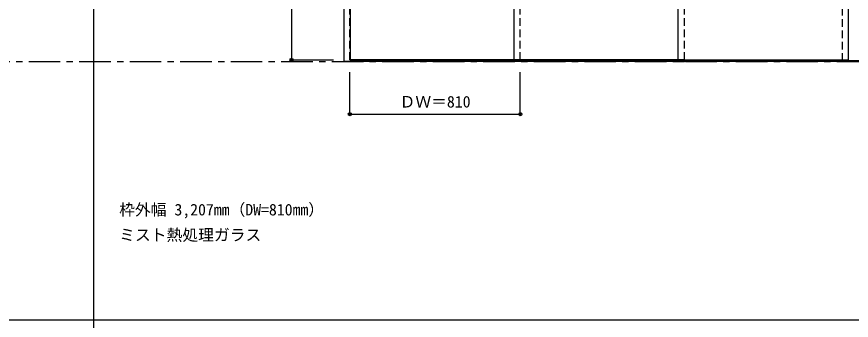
# Model space of a CAD drawing. Units: millimetres, scale not verified. Extents: x -6000 to 5700, y -4307 to 4260.
# Drawn here: x -267 to 3698, y 189 to 1631 of the extents above; entities that cross this region are included whole.
import ezdxf
from ezdxf.enums import TextEntityAlignment as Align

# ---------------------------------------------------------------- set-up
doc = ezdxf.new("R2010")
doc.units = ezdxf.units.MM
doc.header["$LTSCALE"] = 30
doc.header["$PDMODE"] = 32
doc.header["$PDSIZE"] = 15
doc.linetypes.add('CHAIN1', pattern=[8, 5, -1, 1, -1])
doc.linetypes.add('DASHED1', pattern=[1.8, 1.2, -0.6])
for name, color, linetype in [('0-1_通り芯', 7, 'CHAIN1'), ('0-2_扉', 7, 'Continuous'), ('0-4_枠', 3, 'Continuous'), ('0-A_文字', 7, 'Continuous'), ('0-B_寸法', 4, 'Continuous'), ('F-1_枠', 6, 'Continuous')]:
    doc.layers.add(name, color=color, linetype=linetype)
doc.styles.add('ＭＳ ゴシック', font='')
doc.styles.get('ＭＳ ゴシック').set_extended_font_data('MS Gothic')

msp = doc.modelspace()

# ---------------------------------------------------------------- linework, layer by layer
at = {"layer": '0-1_通り芯'}
msp.add_line((-5490, 1418), (5690, 1418), dxfattribs=at)
at = {"layer": '0-2_扉', "color": 4, "linetype": 'DASHED1'}
for p, q in [((3655.85, 1421), (3655.85, 3423)), ((3685.85, 1421), (3685.85, 3423)), ((1315.85, 1426), (1315.85, 3409)), ((2125.85, 1426), (2125.85, 3409)), ((2905.85, 1426), (2905.85, 3409)), ((1318.85, 1426), (1315.85, 1426))]:
    msp.add_line(p, q, dxfattribs=at)
at = {"layer": '0-2_扉', "color": 3}
for p, q in [((2095.85, 1426), (2095.85, 3409)), ((2875.85, 1426), (2875.85, 3409)), ((3685.85, 1426), (3685.85, 3409)), ((2125.85, 1426), (1318.85, 1426)), ((2905.85, 1426), (2095.85, 1426)), ((2875.85, 1426), (3685.85, 1426))]:
    msp.add_line(p, q, dxfattribs=at)
at = {"layer": '0-4_枠'}
for p, q in [((1318.85, 1418), (1318.85, 3453)), ((4465.85, 1421), (1318.85, 1421)), ((4465.85, 1418), (1318.85, 1418)), ((2875.85, 1418), (2905.85, 1418))]:
    msp.add_line(p, q, dxfattribs=at)
msp.add_lwpolyline([(1318.85, 1418), (1288.85, 1418), (1288.85, 3453)], dxfattribs=at)
at = {"layer": '0-B_寸法'}
for p, q in [((1038.85, 3409), (1038.85, 1426)), ((1038.85, 1426), (1238.85, 1426)), ((1315.85, 1168), (1315.85, 1368)), ((2125.85, 1168), (2125.85, 1368)), ((1315.85, 1168), (2125.85, 1168))]:
    msp.add_line(p, q, dxfattribs=at)
at = {"layer": '0-B_寸法', "color": 7}
for p in [(1038.85, 1426), (1315.85, 1168), (2125.85, 1168)]:
    msp.add_point(p, dxfattribs=at)
at = {"layer": 'F-1_枠'}
for p, q in [((100, -3790), (100, 4175)), ((-6000, 190.5), (5700, 190.5))]:
    msp.add_line(p, q, dxfattribs=at)

# ---------------------------------------------------------------- texts
at = {"layer": '0-A_文字', "style": 'ＭＳ ゴシック'}
for s, p in [('枠外幅 3,207mm（DW=810mm）', (220, 670.5)), ('ミスト熱処理ガラス', (220, 550.5))]:
    msp.add_text(s, height=54.99, dxfattribs=at).set_placement(p, align=Align.BOTTOM_LEFT)
at = {"layer": '0-B_寸法', "color": 7, "style": 'ＭＳ ゴシック'}
msp.add_text('ＤＷ＝810', height=54.99, dxfattribs=at).set_placement((1552.1, 1183), align=Align.BOTTOM_LEFT)

doc.saveas('drawing.dxf')
